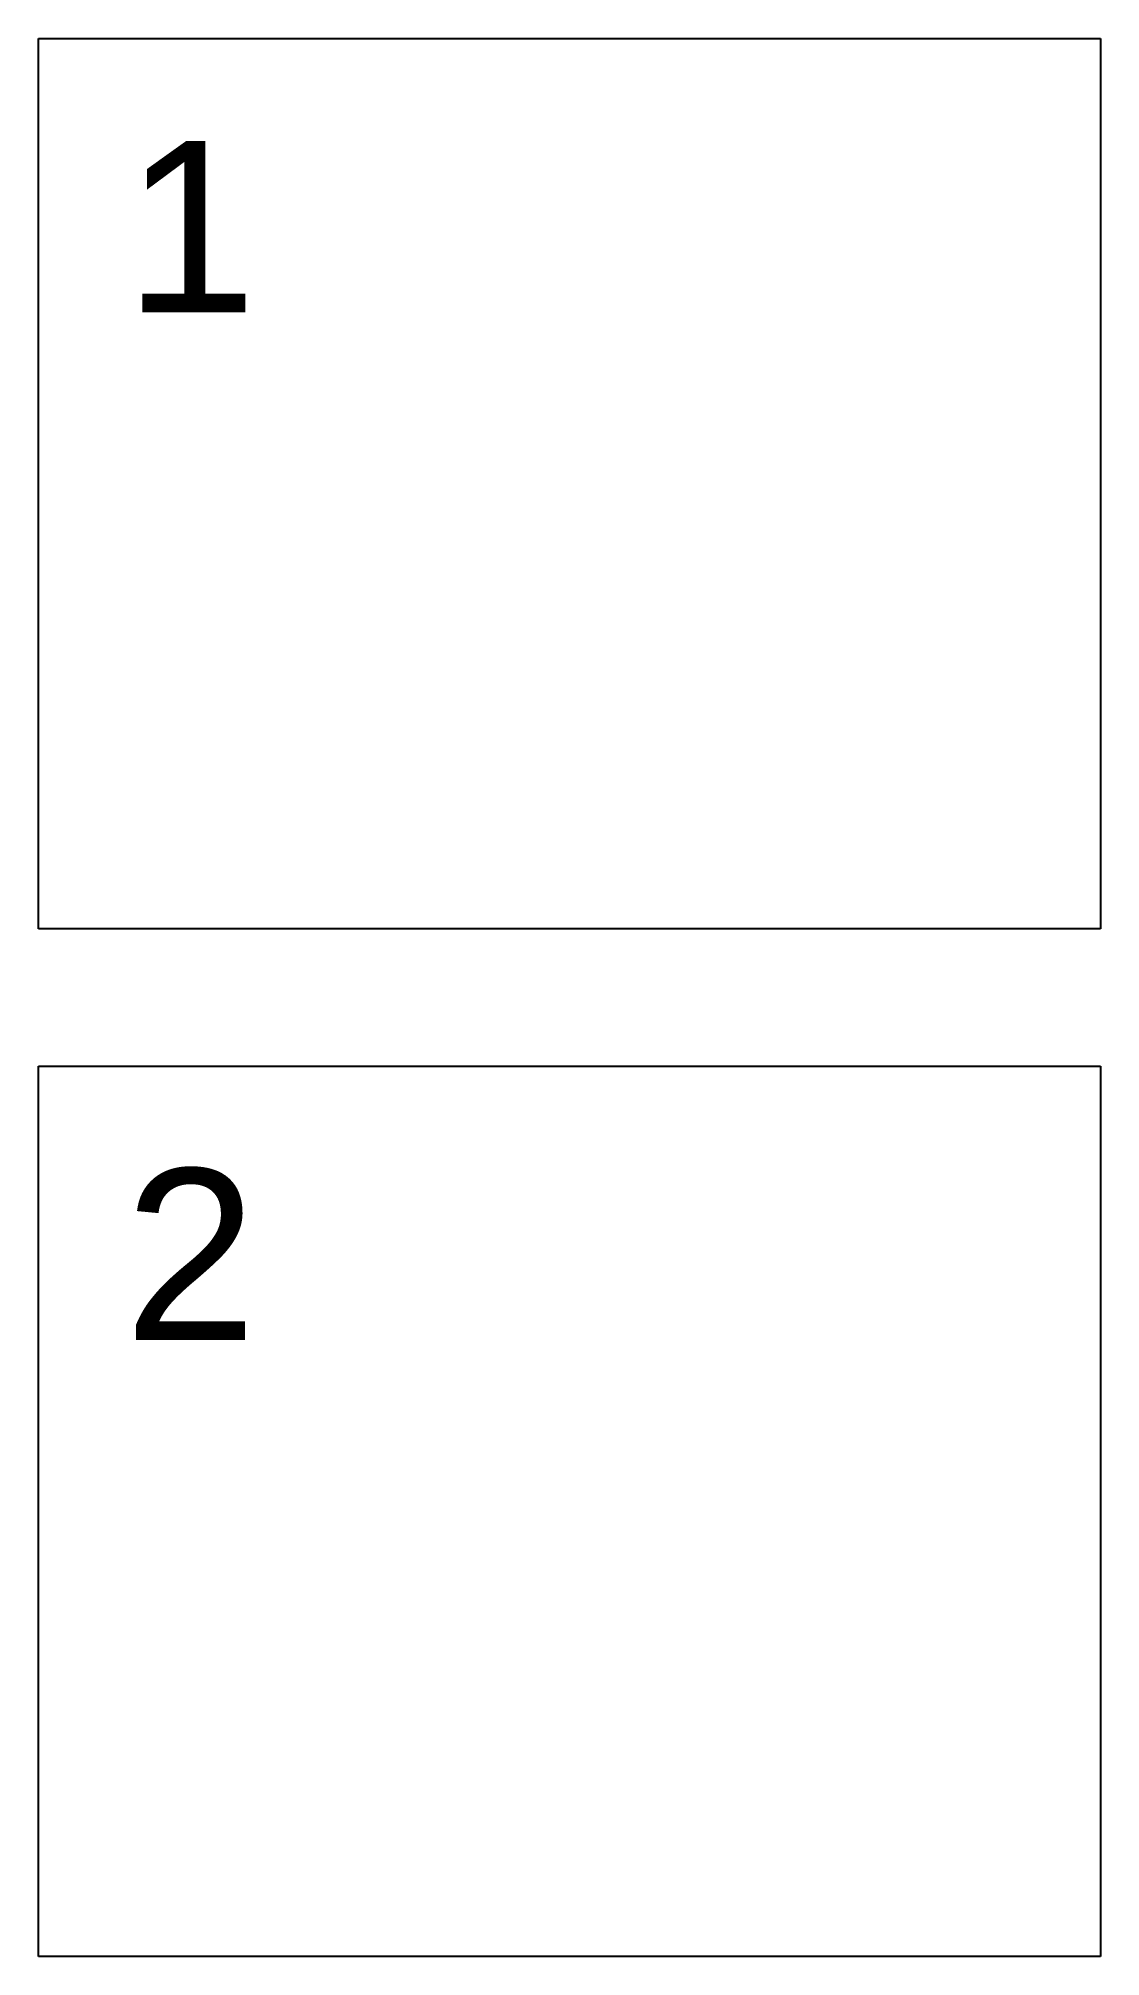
# Model space of a CAD drawing. Header units: millimetres. Extents: x 11.5 to 42.5, y 11 to 67.
import ezdxf
from ezdxf.enums import TextEntityAlignment as Align

# ---------------------------------------------------------------- set-up
doc = ezdxf.new("R2010")
doc.units = ezdxf.units.MM
doc.layers.get('0').update_dxf_attribs({"lineweight": 25, "true_color": 0xffffff})
doc.styles.add('textstyle12', font='')
doc.styles.add('textstyle13', font='')
doc.styles.get('textstyle12').set_extended_font_data('Arial')
doc.styles.get('textstyle13').set_extended_font_data('Arial')

msp = doc.modelspace()

# ---------------------------------------------------------------- linework, layer by layer
for p, q in [((11.5, 67), (42.5, 67)), ((11.5, 41), (11.5, 67)), ((42.5, 67), (42.5, 41)), ((42.5, 41), (11.5, 41)), ((11.5, 37), (42.5, 37)), ((11.5, 11), (11.5, 37)), ((42.5, 37), (42.5, 11)), ((42.5, 11), (11.5, 11))]:
    msp.add_line(p, q)

# ---------------------------------------------------------------- texts
for s, style, p in [('1', 'textstyle12', (14, 64)), ('2', 'textstyle13', (14, 34))]:
    msp.add_text(s, height=5, dxfattribs=dict(style=style)).set_placement(p, align=Align.TOP_LEFT)

doc.saveas('drawing.dxf')
